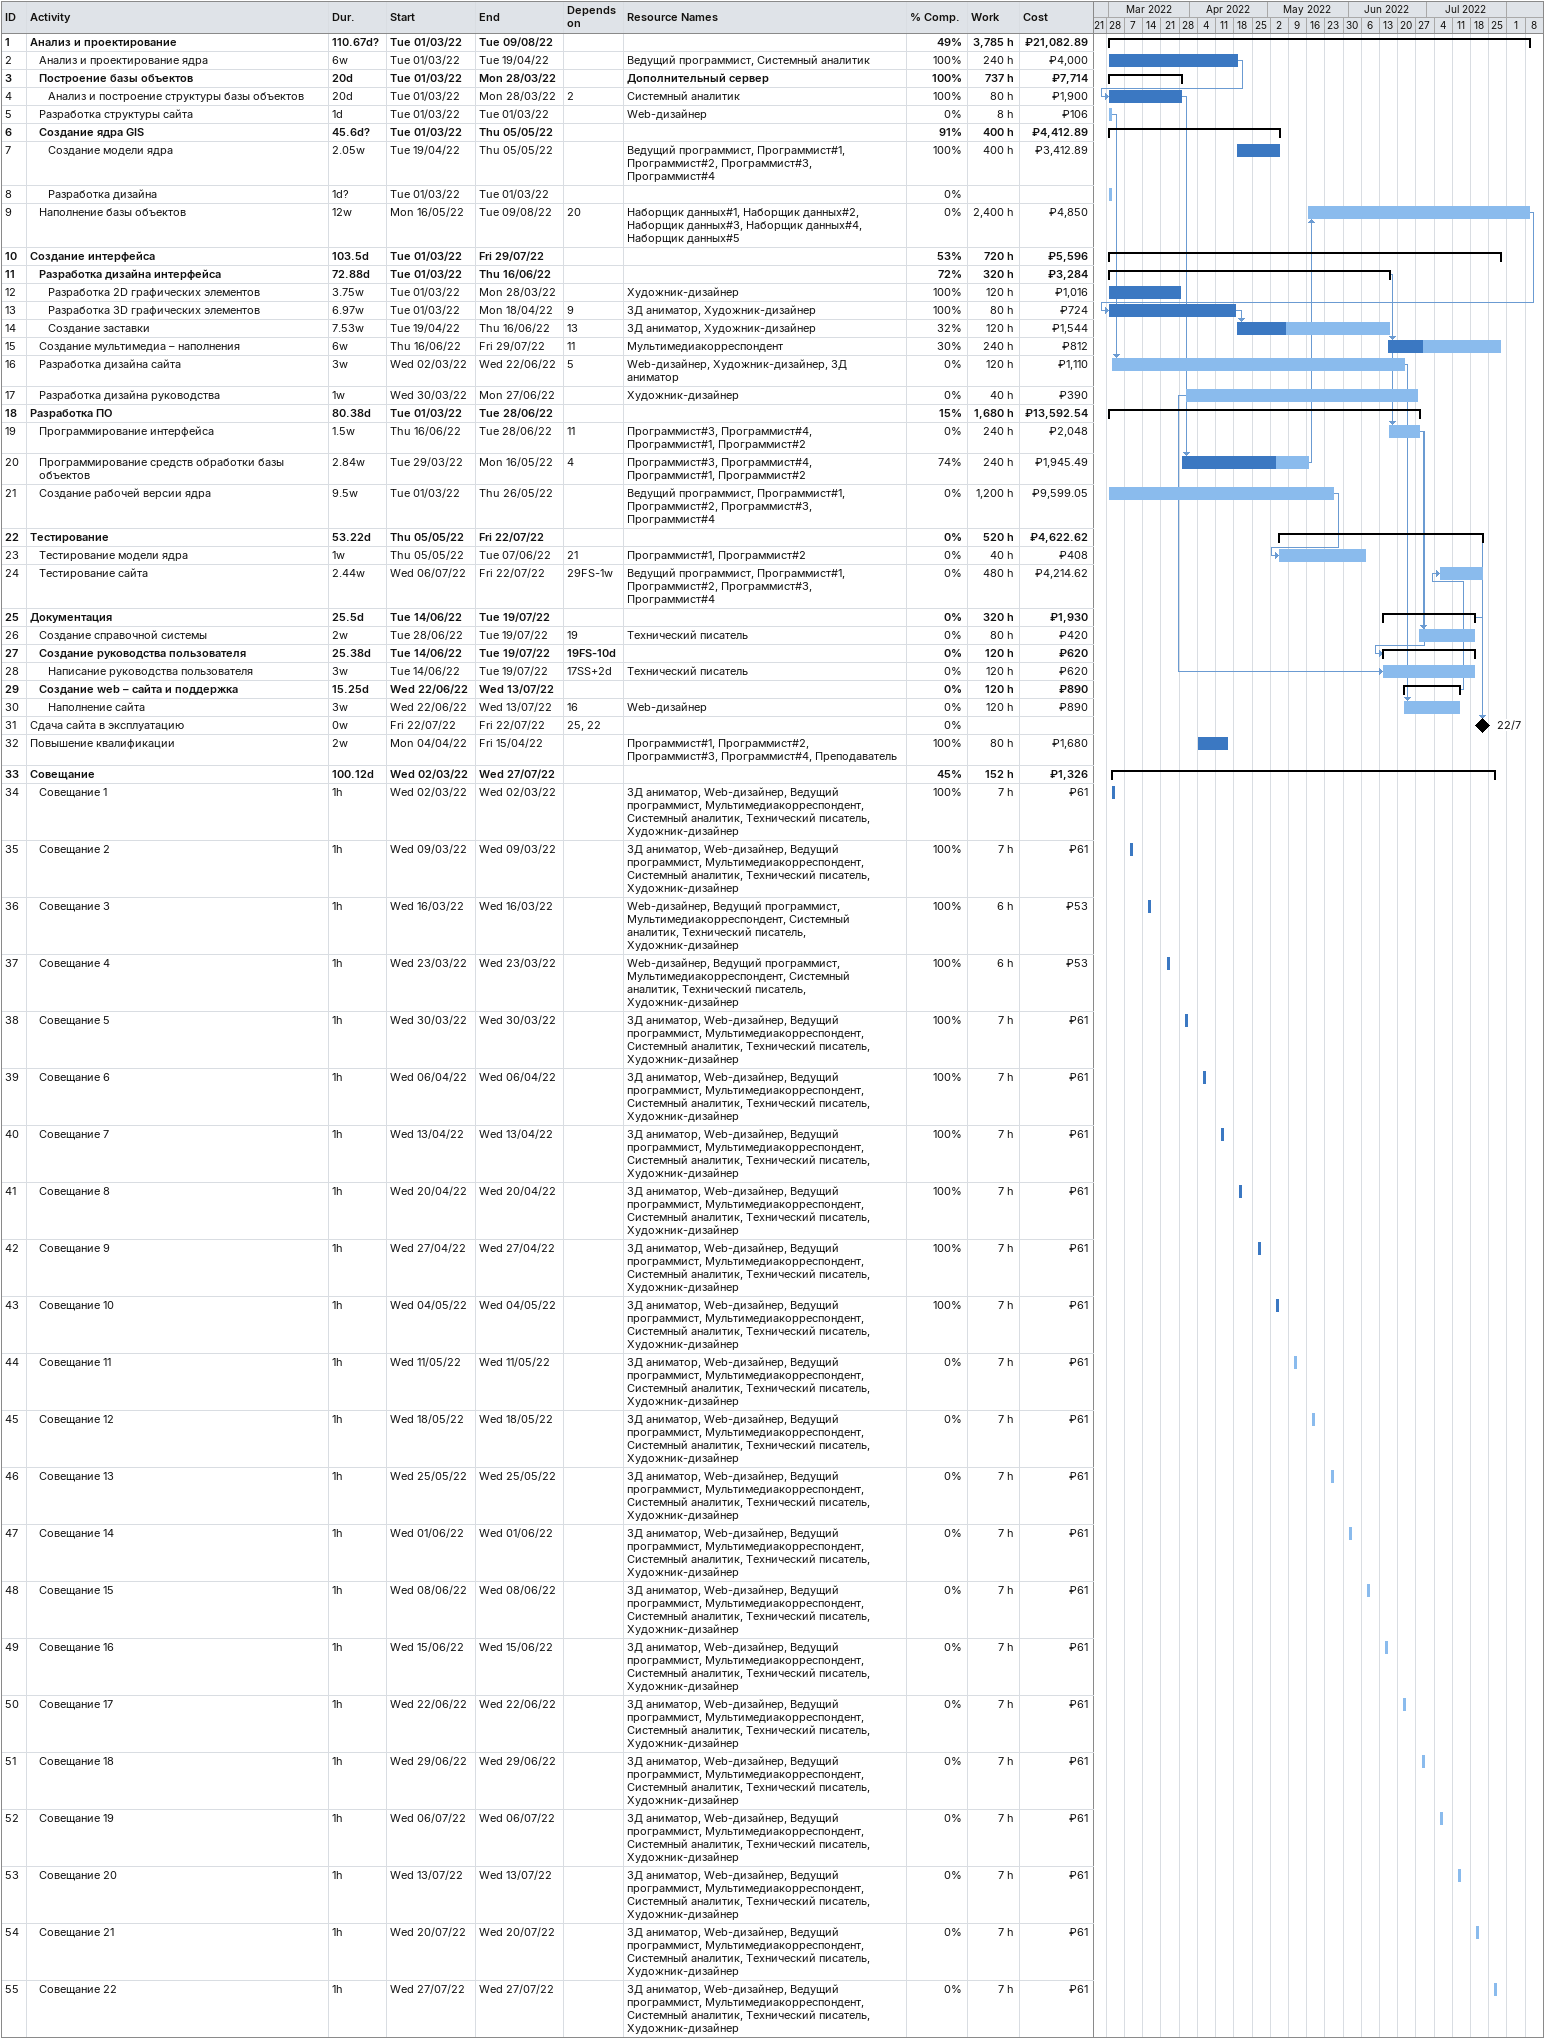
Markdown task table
| ID | Level | Task | Duration | Start | Finish | Predecessors | Resources | % complete | Work (h) | Cost (₽) |
|---|---|---|---|---|---|---|---|---|---|---|
| 1 | 1 | **Анализ и проектирование** | 110.67d? | 2022-03-01 | 2022-08-09 |  |  | 49 | 3785 | 21082.89 |
| 2 | 2 | Анализ и проектирование ядра | 6w | 2022-03-01 | 2022-04-19 |  | Ведущий программист, Системный аналитик | 100 | 240 | 4000 |
| 3 | 2 | **Построение базы объектов** | 20d | 2022-03-01 | 2022-03-28 |  | Дополнительный сервер | 100 | 737 | 7714 |
| 4 | 3 | Анализ и построение структуры базы объектов | 20d | 2022-03-01 | 2022-03-28 | 2 | Системный аналитик | 100 | 80 | 1900 |
| 5 | 2 | Разработка структуры сайта | 1d | 2022-03-01 | 2022-03-01 |  | Web-дизайнер | 0 | 8 | 106 |
| 6 | 2 | **Создание ядра GIS** | 45.6d? | 2022-03-01 | 2022-05-05 |  |  | 91 | 400 | 4412.89 |
| 7 | 3 | Создание модели ядра | 2.05w | 2022-04-19 | 2022-05-05 |  | Ведущий программист, Программист#1, Программист#2, Программист#3, Программист#4 | 100 | 400 | 3412.89 |
| 8 | 3 | Разработка дизайна | 1d? | 2022-03-01 | 2022-03-01 |  |  | 0 |  |  |
| 9 | 2 | Наполнение базы объектов | 12w | 2022-05-16 | 2022-08-09 | 20 | Наборщик данных#1, Наборщик данных#2, Наборщик данных#3, Наборщик данных#4, Наборщик данных#5 | 0 | 2400 | 4850 |
| 10 | 1 | **Создание интерфейса** | 103.5d | 2022-03-01 | 2022-07-29 |  |  | 53 | 720 | 5596 |
| 11 | 2 | **Разработка дизайна интерфейса** | 72.88d | 2022-03-01 | 2022-06-16 |  |  | 72 | 320 | 3284 |
| 12 | 3 | Разработка 2D графических элементов | 3.75w | 2022-03-01 | 2022-03-28 |  | Художник-дизайнер | 100 | 120 | 1016 |
| 13 | 3 | Разработка 3D графических элементов | 6.97w | 2022-03-01 | 2022-04-18 | 9 | 3Д аниматор, Художник-дизайнер | 100 | 80 | 724 |
| 14 | 3 | Создание заставки | 7.53w | 2022-04-19 | 2022-06-16 | 13 | 3Д аниматор, Художник-дизайнер | 32 | 120 | 1544 |
| 15 | 2 | Создание мультимедиа – наполнения | 6w | 2022-06-16 | 2022-07-29 | 11 | Мультимедиакорреспондент | 30 | 240 | 812 |
| 16 | 2 | Разработка дизайна сайта | 3w | 2022-03-02 | 2022-06-22 | 5 | Web-дизайнер, Художник-дизайнер, 3Д аниматор | 0 | 120 | 1110 |
| 17 | 2 | Разработка дизайна руководства | 1w | 2022-03-30 | 2022-06-27 |  | Художник-дизайнер | 0 | 40 | 390 |
| 18 | 1 | **Разработка ПО** | 80.38d | 2022-03-01 | 2022-06-28 |  |  | 15 | 1680 | 13592.54 |
| 19 | 2 | Программирование интерфейса | 1.5w | 2022-06-16 | 2022-06-28 | 11 | Программист#3, Программист#4, Программист#1, Программист#2 | 0 | 240 | 2048 |
| 20 | 2 | Программирование средств обработки базы объектов | 2.84w | 2022-03-29 | 2022-05-16 | 4 | Программист#3, Программист#4, Программист#1, Программист#2 | 74 | 240 | 1945.49 |
| 21 | 2 | Создание рабочей версии ядра | 9.5w | 2022-03-01 | 2022-05-26 |  | Ведущий программист, Программист#1, Программист#2, Программист#3, Программист#4 | 0 | 1200 | 9599.05 |
| 22 | 1 | **Тестирование** | 53.22d | 2022-05-05 | 2022-07-22 |  |  | 0 | 520 | 4622.62 |
| 23 | 2 | Тестирование модели ядра | 1w | 2022-05-05 | 2022-06-07 | 21 | Программист#1, Программист#2 | 0 | 40 | 408 |
| 24 | 2 | Тестирование сайта | 2.44w | 2022-07-06 | 2022-07-22 | 29FS-1w | Ведущий программист, Программист#1, Программист#2, Программист#3, Программист#4 | 0 | 480 | 4214.62 |
| 25 | 1 | **Документация** | 25.5d | 2022-06-14 | 2022-07-19 |  |  | 0 | 320 | 1930 |
| 26 | 2 | Создание справочной системы | 2w | 2022-06-28 | 2022-07-19 | 19 | Технический писатель | 0 | 80 | 420 |
| 27 | 2 | **Создание руководства пользователя** | 25.38d | 2022-06-14 | 2022-07-19 | 19FS-10d |  | 0 | 120 | 620 |
| 28 | 3 | Написание руководства пользователя | 3w | 2022-06-14 | 2022-07-19 | 17SS+2d | Технический писатель | 0 | 120 | 620 |
| 29 | 2 | **Создание web – сайта и поддержка** | 15.25d | 2022-06-22 | 2022-07-13 |  |  | 0 | 120 | 890 |
| 30 | 3 | Наполнение сайта | 3w | 2022-06-22 | 2022-07-13 | 16 | Web-дизайнер | 0 | 120 | 890 |
| 31 | 1 | Сдача сайта в эксплуатацию | 0w | 2022-07-22 | 2022-07-22 | 25, 22 |  | 0 |  |  |
| 32 | 1 | Повышение квалификации | 2w | 2022-04-04 | 2022-04-15 |  | Программист#1, Программист#2, Программист#3, Программист#4, Преподаватель | 100 | 80 | 1680 |
| 33 | 1 | **Совещание** | 100.12d | 2022-03-02 | 2022-07-27 |  |  | 45 | 152 | 1326 |
| 34 | 2 | Совещание 1 | 1h | 2022-03-02 | 2022-03-02 |  | 3Д аниматор, Web-дизайнер, Ведущий программист, Мультимедиакорреспондент, Системный аналитик, Технический писатель, Художник-дизайнер | 100 | 7 | 61 |
| 35 | 2 | Совещание 2 | 1h | 2022-03-09 | 2022-03-09 |  | 3Д аниматор, Web-дизайнер, Ведущий программист, Мультимедиакорреспондент, Системный аналитик, Технический писатель, Художник-дизайнер | 100 | 7 | 61 |
| 36 | 2 | Совещание 3 | 1h | 2022-03-16 | 2022-03-16 |  | Web-дизайнер, Ведущий программист, Мультимедиакорреспондент, Системный аналитик, Технический писатель, Художник-дизайнер | 100 | 6 | 53 |
| 37 | 2 | Совещание 4 | 1h | 2022-03-23 | 2022-03-23 |  | Web-дизайнер, Ведущий программист, Мультимедиакорреспондент, Системный аналитик, Технический писатель, Художник-дизайнер | 100 | 6 | 53 |
| 38 | 2 | Совещание 5 | 1h | 2022-03-30 | 2022-03-30 |  | 3Д аниматор, Web-дизайнер, Ведущий программист, Мультимедиакорреспондент, Системный аналитик, Технический писатель, Художник-дизайнер | 100 | 7 | 61 |
| 39 | 2 | Совещание 6 | 1h | 2022-04-06 | 2022-04-06 |  | 3Д аниматор, Web-дизайнер, Ведущий программист, Мультимедиакорреспондент, Системный аналитик, Технический писатель, Художник-дизайнер | 100 | 7 | 61 |
| 40 | 2 | Совещание 7 | 1h | 2022-04-13 | 2022-04-13 |  | 3Д аниматор, Web-дизайнер, Ведущий программист, Мультимедиакорреспондент, Системный аналитик, Технический писатель, Художник-дизайнер | 100 | 7 | 61 |
| 41 | 2 | Совещание 8 | 1h | 2022-04-20 | 2022-04-20 |  | 3Д аниматор, Web-дизайнер, Ведущий программист, Мультимедиакорреспондент, Системный аналитик, Технический писатель, Художник-дизайнер | 100 | 7 | 61 |
| 42 | 2 | Совещание 9 | 1h | 2022-04-27 | 2022-04-27 |  | 3Д аниматор, Web-дизайнер, Ведущий программист, Мультимедиакорреспондент, Системный аналитик, Технический писатель, Художник-дизайнер | 100 | 7 | 61 |
| 43 | 2 | Совещание 10 | 1h | 2022-05-04 | 2022-05-04 |  | 3Д аниматор, Web-дизайнер, Ведущий программист, Мультимедиакорреспондент, Системный аналитик, Технический писатель, Художник-дизайнер | 100 | 7 | 61 |
| 44 | 2 | Совещание 11 | 1h | 2022-05-11 | 2022-05-11 |  | 3Д аниматор, Web-дизайнер, Ведущий программист, Мультимедиакорреспондент, Системный аналитик, Технический писатель, Художник-дизайнер | 0 | 7 | 61 |
| 45 | 2 | Совещание 12 | 1h | 2022-05-18 | 2022-05-18 |  | 3Д аниматор, Web-дизайнер, Ведущий программист, Мультимедиакорреспондент, Системный аналитик, Технический писатель, Художник-дизайнер | 0 | 7 | 61 |
| 46 | 2 | Совещание 13 | 1h | 2022-05-25 | 2022-05-25 |  | 3Д аниматор, Web-дизайнер, Ведущий программист, Мультимедиакорреспондент, Системный аналитик, Технический писатель, Художник-дизайнер | 0 | 7 | 61 |
| 47 | 2 | Совещание 14 | 1h | 2022-06-01 | 2022-06-01 |  | 3Д аниматор, Web-дизайнер, Ведущий программист, Мультимедиакорреспондент, Системный аналитик, Технический писатель, Художник-дизайнер | 0 | 7 | 61 |
| 48 | 2 | Совещание 15 | 1h | 2022-06-08 | 2022-06-08 |  | 3Д аниматор, Web-дизайнер, Ведущий программист, Мультимедиакорреспондент, Системный аналитик, Технический писатель, Художник-дизайнер | 0 | 7 | 61 |
| 49 | 2 | Совещание 16 | 1h | 2022-06-15 | 2022-06-15 |  | 3Д аниматор, Web-дизайнер, Ведущий программист, Мультимедиакорреспондент, Системный аналитик, Технический писатель, Художник-дизайнер | 0 | 7 | 61 |
| 50 | 2 | Совещание 17 | 1h | 2022-06-22 | 2022-06-22 |  | 3Д аниматор, Web-дизайнер, Ведущий программист, Мультимедиакорреспондент, Системный аналитик, Технический писатель, Художник-дизайнер | 0 | 7 | 61 |
| 51 | 2 | Совещание 18 | 1h | 2022-06-29 | 2022-06-29 |  | 3Д аниматор, Web-дизайнер, Ведущий программист, Мультимедиакорреспондент, Системный аналитик, Технический писатель, Художник-дизайнер | 0 | 7 | 61 |
| 52 | 2 | Совещание 19 | 1h | 2022-07-06 | 2022-07-06 |  | 3Д аниматор, Web-дизайнер, Ведущий программист, Мультимедиакорреспондент, Системный аналитик, Технический писатель, Художник-дизайнер | 0 | 7 | 61 |
| 53 | 2 | Совещание 20 | 1h | 2022-07-13 | 2022-07-13 |  | 3Д аниматор, Web-дизайнер, Ведущий программист, Мультимедиакорреспондент, Системный аналитик, Технический писатель, Художник-дизайнер | 0 | 7 | 61 |
| 54 | 2 | Совещание 21 | 1h | 2022-07-20 | 2022-07-20 |  | 3Д аниматор, Web-дизайнер, Ведущий программист, Мультимедиакорреспондент, Системный аналитик, Технический писатель, Художник-дизайнер | 0 | 7 | 61 |
| 55 | 2 | Совещание 22 | 1h | 2022-07-27 | 2022-07-27 |  | 3Д аниматор, Web-дизайнер, Ведущий программист, Мультимедиакорреспондент, Системный аналитик, Технический писатель, Художник-дизайнер | 0 | 7 | 61 |
